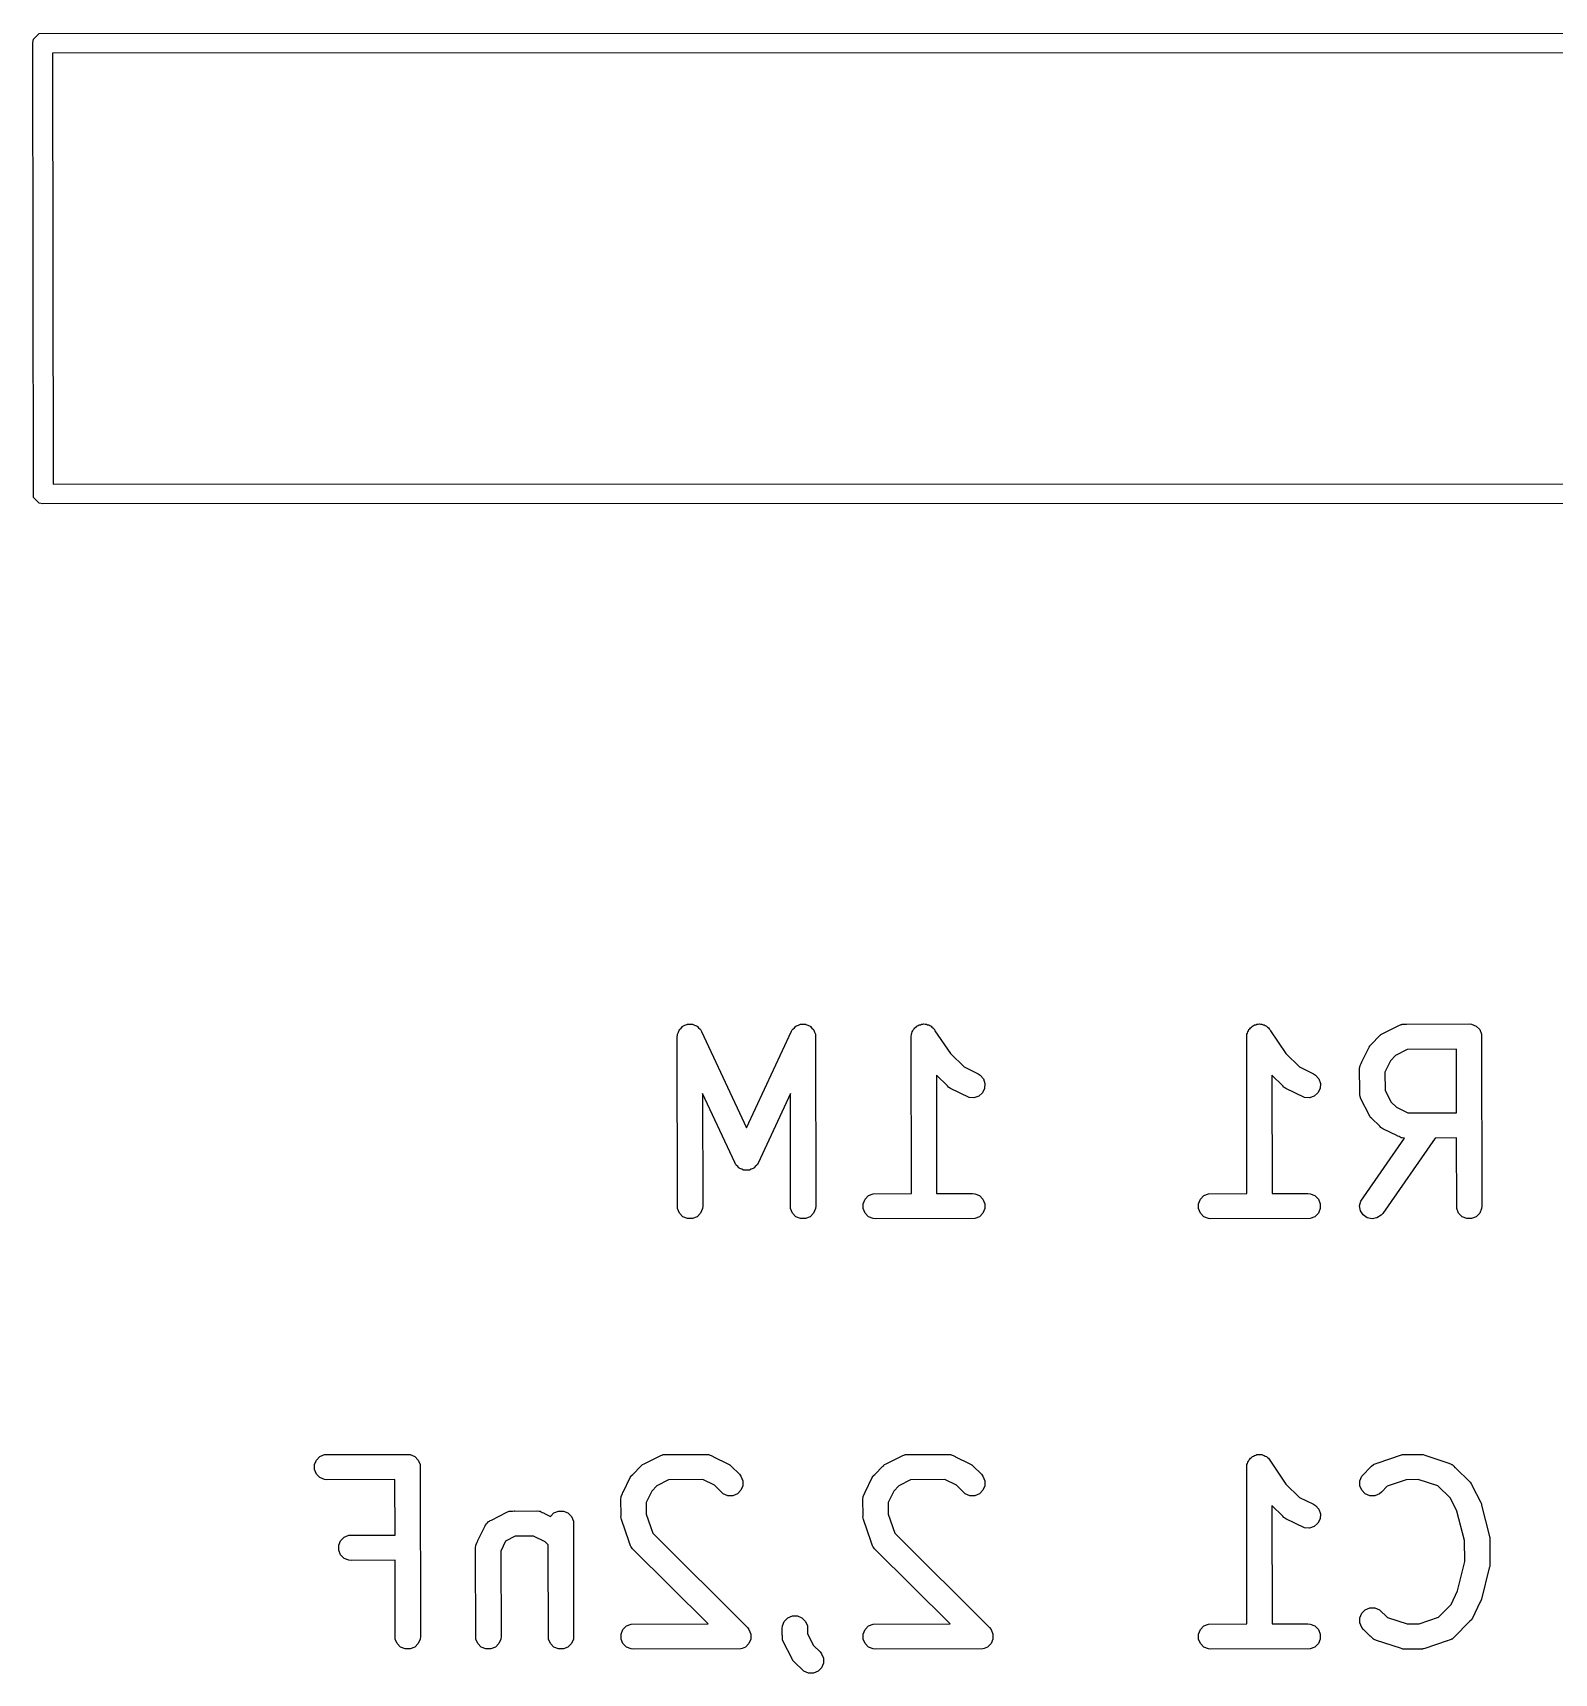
# Model space of a CAD drawing. Extents: x 147.2 to 180.4, y -94.1 to -50.4.
# Drawn here: x 147.2 to 156.18, y -62.9 to -53.22 of the extents above; entities that cross this region are included whole.
import ezdxf

# ---------------------------------------------------------------- set-up
doc = ezdxf.new("R2010")
doc.units = 0
doc.layers.add('BLACK', color=7, linetype='CONTINUOUS')

msp = doc.modelspace()

# ---------------------------------------------------------------- linework, layer by layer
at = {"layer": 'BLACK', "linetype": 'CONTINUOUS'}
for p, q in [((147.204567, -53.257039), (147.237039, -53.224567)), ((147.237039, -53.224567), (165.1, -53.22)), ((147.2, -53.28), (147.204567, -53.257039)), ((147.204567, -55.962961), (147.2, -53.28)), ((165.040094, -53.335454), (147.315574, -53.339985)), ((147.315574, -53.339985), (147.319905, -55.884545)), ((147.319905, -55.884545), (165.044425, -55.880014)), ((147.237039, -55.995433), (147.204567, -55.962961)), ((147.26, -56), (147.237039, -55.995433)), ((165.122961, -55.995433), (147.26, -56)), ((151.004173, -59.144819), (151.00512, -59.135197)), ((151.005614, -60.159451), (151.004173, -59.144819)), ((151.005043, -59.133431), (151.005387, -59.132482)), ((151.00512, -59.135197), (151.005043, -59.133431)), ((151.005387, -59.132482), (151.005614, -59.130187)), ((151.005614, -59.130187), (151.010595, -59.11816)), ((151.010595, -59.11816), (151.015043, -59.10593)), ((151.015043, -59.10593), (151.016172, -59.104696)), ((151.016172, -59.104696), (151.016813, -59.103151)), ((151.016813, -59.103151), (151.026018, -59.093945)), ((151.026018, -59.093945), (151.034807, -59.084349)), ((151.034807, -59.084349), (151.036322, -59.083641)), ((151.036322, -59.083641), (151.037505, -59.082459)), ((151.037505, -59.082459), (151.049526, -59.077479)), ((151.049526, -59.077479), (151.061325, -59.071973)), ((151.061325, -59.071973), (151.062996, -59.071899)), ((151.062996, -59.071899), (151.064541, -59.07126)), ((151.064541, -59.07126), (151.07756, -59.07126)), ((151.07756, -59.07126), (151.090561, -59.070689)), ((151.090561, -59.070689), (151.092131, -59.07126)), ((151.092131, -59.07126), (151.093805, -59.07126)), ((151.093805, -59.07126), (151.105831, -59.076241)), ((151.105831, -59.076241), (151.118062, -59.080689)), ((151.118062, -59.080689), (151.119295, -59.081818)), ((151.119295, -59.081818), (151.120841, -59.082459)), ((151.120841, -59.082459), (151.130046, -59.091664)), ((151.130046, -59.091664), (151.139643, -59.100453)), ((151.139643, -59.100453), (151.140356, -59.101974)), ((151.140356, -59.101974), (151.141533, -59.103151)), ((151.141533, -59.103151), (151.146272, -59.114592)), ((151.146272, -59.114592), (151.412971, -59.683422)), ((151.412971, -59.683422), (151.677875, -59.113102)), ((151.677875, -59.113102), (151.682802, -59.104784)), ((151.682802, -59.104784), (151.683479, -59.103151)), ((151.683479, -59.103151), (151.684193, -59.102436)), ((151.684193, -59.102436), (151.685369, -59.100452)), ((151.685369, -59.100452), (151.694972, -59.091657)), ((151.694972, -59.091657), (151.704171, -59.082459)), ((151.704171, -59.082459), (151.705716, -59.081819)), ((151.705716, -59.081819), (151.70695, -59.080689)), ((151.70695, -59.080689), (151.719188, -59.076238)), ((151.719188, -59.076238), (151.731207, -59.07126)), ((151.731207, -59.07126), (151.732878, -59.07126)), ((151.732878, -59.07126), (151.734451, -59.070688)), ((151.734451, -59.070688), (151.747465, -59.07126)), ((151.747465, -59.07126), (151.760471, -59.07126)), ((151.760471, -59.07126), (151.762014, -59.071899)), ((151.762014, -59.071899), (151.763687, -59.071973)), ((151.763687, -59.071973), (151.775494, -59.077482)), ((151.775494, -59.077482), (151.787507, -59.082459)), ((151.787507, -59.082459), (151.788688, -59.08364)), ((151.788688, -59.08364), (151.790205, -59.084348)), ((151.790205, -59.084348), (151.798999, -59.093951)), ((151.798999, -59.093951), (151.808199, -59.103151)), ((151.808199, -59.103151), (151.808839, -59.104696)), ((151.808839, -59.104696), (151.809969, -59.10593)), ((151.809969, -59.10593), (151.814416, -59.11816)), ((151.814416, -59.11816), (151.819398, -59.130187)), ((151.819398, -59.130187), (151.8194, -59.131867)), ((151.8194, -59.131867), (151.819969, -59.133431)), ((151.819969, -59.133431), (151.81942, -59.145923)), ((151.81942, -59.145923), (151.820839, -60.144819)), ((152.385125, -59.14474), (152.38514, -59.144663)), ((152.38513, -59.144766), (152.385125, -59.14474)), ((152.385125, -59.144819), (152.38513, -59.144766)), ((152.386439, -60.070702), (152.385125, -59.144819)), ((152.38514, -59.144663), (152.386566, -59.130187)), ((152.386566, -59.130187), (152.389407, -59.123326)), ((152.389407, -59.123326), (152.390864, -59.116046)), ((152.390864, -59.116046), (152.394952, -59.10994)), ((152.394952, -59.10994), (152.397765, -59.103151)), ((152.397765, -59.103151), (152.403015, -59.0979)), ((152.403015, -59.0979), (152.407147, -59.091731)), ((152.407147, -59.091731), (152.413261, -59.087654)), ((152.413261, -59.087654), (152.418457, -59.082459)), ((152.418457, -59.082459), (152.425317, -59.079617)), ((152.425317, -59.079617), (152.431496, -59.075498)), ((152.431496, -59.075498), (152.438704, -59.074072)), ((152.438704, -59.074072), (152.445493, -59.07126)), ((152.445493, -59.07126), (152.45292, -59.07126)), ((152.45292, -59.07126), (152.460204, -59.069819)), ((152.460204, -59.069819), (152.467409, -59.07126)), ((152.467409, -59.07126), (152.474757, -59.07126)), ((152.474757, -59.07126), (152.481617, -59.074101)), ((152.481617, -59.074101), (152.488898, -59.075558)), ((152.488898, -59.075558), (152.495003, -59.079646)), ((152.495003, -59.079646), (152.501793, -59.082459)), ((152.501793, -59.082459), (152.507043, -59.087709)), ((152.507043, -59.087709), (152.513213, -59.091841)), ((152.513213, -59.091841), (152.517502, -59.098168)), ((152.517502, -59.098168), (152.522485, -59.103151)), ((152.522485, -59.103151), (152.525006, -59.109238)), ((152.525006, -59.109238), (152.61692, -59.244825)), ((154.364999, -59.14474), (154.365014, -59.144663)), ((154.365004, -59.144766), (154.364999, -59.14474)), ((154.364999, -59.144819), (154.365004, -59.144766)), ((154.366313, -60.070702), (154.364999, -59.144819)), ((154.365014, -59.144663), (154.36644, -59.130187)), ((154.36644, -59.130187), (154.369281, -59.123326)), ((154.369281, -59.123326), (154.370738, -59.116046)), ((154.370738, -59.116046), (154.374826, -59.10994)), ((154.374826, -59.10994), (154.377639, -59.103151)), ((154.377639, -59.103151), (154.382889, -59.0979)), ((154.382889, -59.0979), (154.387021, -59.091731)), ((154.387021, -59.091731), (154.393135, -59.087654)), ((154.393135, -59.087654), (154.398331, -59.082459)), ((154.398331, -59.082459), (154.405191, -59.079617)), ((154.405191, -59.079617), (154.41137, -59.075498)), ((154.41137, -59.075498), (154.418578, -59.074072)), ((154.418578, -59.074072), (154.425367, -59.07126)), ((154.425367, -59.07126), (154.432794, -59.07126)), ((154.432794, -59.07126), (154.440078, -59.069819)), ((154.440078, -59.069819), (154.447283, -59.07126)), ((154.447283, -59.07126), (154.454631, -59.07126)), ((154.454631, -59.07126), (154.461491, -59.074101)), ((154.461491, -59.074101), (154.468772, -59.075558)), ((154.468772, -59.075558), (154.474877, -59.079646)), ((154.474877, -59.079646), (154.481667, -59.082459)), ((154.481667, -59.082459), (154.486917, -59.087709)), ((154.486917, -59.087709), (154.493087, -59.091841)), ((154.493087, -59.091841), (154.497376, -59.098168)), ((154.497376, -59.098168), (154.502359, -59.103151)), ((154.502359, -59.103151), (154.50488, -59.109238)), ((154.50488, -59.109238), (154.596794, -59.244825)), ((155.101529, -59.18844), (155.148871, -59.139405)), ((155.148871, -59.139405), (155.15462, -59.134686)), ((155.15462, -59.134686), (155.15592, -59.133188)), ((155.15592, -59.133188), (155.157333, -59.13246)), ((155.157333, -59.13246), (155.160236, -59.130078)), ((155.160236, -59.130078), (155.169046, -59.126428)), ((155.169046, -59.126428), (155.263601, -59.077737)), ((155.263601, -59.077737), (155.277332, -59.072482)), ((155.277332, -59.072482), (155.280021, -59.07229)), ((155.280021, -59.07229), (155.28251, -59.07126)), ((155.28251, -59.07126), (155.29518, -59.071213)), ((155.29518, -59.071213), (155.306522, -59.070408)), ((155.306522, -59.070408), (155.30879, -59.071164)), ((155.30879, -59.071164), (155.678094, -59.069819)), ((155.678094, -59.069819), (155.692726, -59.07126)), ((155.692726, -59.07126), (155.719762, -59.082459)), ((155.719762, -59.082459), (155.740454, -59.103151)), ((155.740454, -59.103151), (155.751653, -59.130187)), ((155.751653, -59.130187), (155.753094, -60.144819)), ((152.61692, -59.244825), (152.697211, -59.323581)), ((154.596794, -59.244825), (154.677085, -59.323581)), ((155.045528, -59.292404), (155.087203, -59.206516)), ((155.087203, -59.206516), (155.091167, -59.200216)), ((155.091167, -59.200216), (155.091925, -59.198389)), ((155.091925, -59.198389), (155.093055, -59.197218)), ((155.093055, -59.197218), (155.095035, -59.194073)), ((155.095035, -59.194073), (155.101529, -59.18844)), ((155.31265, -59.219762), (155.243962, -59.255133)), ((155.603198, -59.218704), (155.31265, -59.219762)), ((155.603731, -59.593898), (155.603198, -59.218704)), ((152.697211, -59.323581), (152.77938, -59.363451)), ((154.677085, -59.323581), (154.759254, -59.363451)), ((155.031666, -59.335295), (155.033107, -59.320663)), ((155.03287, -59.466924), (155.031666, -59.335295)), ((155.033107, -59.320663), (155.034138, -59.318173)), ((155.034138, -59.318173), (155.034329, -59.315486)), ((155.034329, -59.315486), (155.040633, -59.302492)), ((155.040633, -59.302492), (155.044306, -59.293627)), ((155.044306, -59.293627), (155.045528, -59.292404)), ((155.213718, -59.28646), (155.180537, -59.354842)), ((155.243962, -59.255133), (155.213718, -59.28646)), ((152.598097, -59.434646), (152.534027, -59.3718)), ((152.534027, -59.3718), (152.535019, -60.070337)), ((152.604617, -59.442164), (152.598097, -59.434646)), ((152.60781, -59.444174), (152.604617, -59.442164)), ((152.77938, -59.363451), (152.791823, -59.371283)), ((152.791823, -59.371283), (152.810996, -59.393391)), ((152.810996, -59.393391), (152.82025, -59.421152)), ((152.82025, -59.421152), (152.818176, -59.450342)), ((154.577971, -59.434646), (154.513901, -59.3718)), ((154.513901, -59.3718), (154.514893, -60.070337)), ((154.584491, -59.442164), (154.577971, -59.434646)), ((154.587684, -59.444174), (154.584491, -59.442164)), ((154.759254, -59.363451), (154.771697, -59.371283)), ((154.771697, -59.371283), (154.79087, -59.393391)), ((154.79087, -59.393391), (154.800124, -59.421152)), ((154.800124, -59.421152), (154.79805, -59.450342)), ((155.180537, -59.354842), (155.181522, -59.462474)), ((151.344603, -59.887619), (151.153228, -59.479441)), ((151.153228, -59.479441), (151.154173, -60.144819)), ((151.671314, -59.479943), (151.48047, -59.89082)), ((151.67228, -60.159451), (151.671314, -59.479943)), ((152.608933, -59.445275), (152.60781, -59.444174)), ((152.610765, -59.446033), (152.608933, -59.445275)), ((152.61706, -59.449996), (152.610765, -59.446033)), ((152.726029, -59.50287), (152.61706, -59.449996)), ((152.755219, -59.504944), (152.726029, -59.50287)), ((152.782981, -59.49569), (152.755219, -59.504944)), ((152.805088, -59.476517), (152.782981, -59.49569)), ((152.818176, -59.450342), (152.805088, -59.476517)), ((154.588807, -59.445275), (154.587684, -59.444174)), ((154.590639, -59.446033), (154.588807, -59.445275)), ((154.596934, -59.449996), (154.590639, -59.446033)), ((154.705903, -59.50287), (154.596934, -59.449996)), ((154.735093, -59.504944), (154.705903, -59.50287)), ((154.762855, -59.49569), (154.735093, -59.504944)), ((154.784962, -59.476517), (154.762855, -59.49569)), ((154.79805, -59.450342), (154.784962, -59.476517)), ((155.032255, -59.468771), (155.03287, -59.466924)), ((155.03298, -59.478985), (155.032255, -59.468771)), ((155.033107, -59.492784), (155.03298, -59.478985)), ((155.034138, -59.495273), (155.033107, -59.492784)), ((155.034329, -59.497961), (155.034138, -59.495273)), ((155.039584, -59.511693), (155.034329, -59.497961)), ((155.088276, -59.606249), (155.039584, -59.511693)), ((155.181522, -59.462474), (155.21698, -59.531331)), ((155.21698, -59.531331), (155.248308, -59.561576)), ((155.091925, -59.615058), (155.088276, -59.606249)), ((155.094307, -59.61796), (155.091925, -59.615058)), ((155.095035, -59.619374), (155.094307, -59.61796)), ((155.096533, -59.620673), (155.095035, -59.619374)), ((155.101252, -59.626423), (155.096533, -59.620673)), ((155.150287, -59.673764), (155.101252, -59.626423)), ((155.248308, -59.561576), (155.317074, -59.594943)), ((155.317074, -59.594943), (155.436738, -59.594507)), ((155.436738, -59.594507), (155.441624, -59.593645)), ((155.441624, -59.593645), (155.445373, -59.594475)), ((155.445373, -59.594475), (155.603731, -59.593898)), ((155.15592, -59.680259), (155.150287, -59.673764)), ((155.159065, -59.682238), (155.15592, -59.680259)), ((155.160236, -59.683369), (155.159065, -59.682238)), ((155.162063, -59.684126), (155.160236, -59.683369)), ((155.168363, -59.688091), (155.162063, -59.684126)), ((155.254252, -59.729766), (155.168363, -59.688091)), ((155.255474, -59.730988), (155.254252, -59.729766)), ((155.264333, -59.734657), (155.255474, -59.730988)), ((155.038013, -60.114623), (155.296423, -59.743557)), ((155.477908, -59.742969), (155.168108, -60.187829)), ((155.277332, -59.740965), (155.264333, -59.734657)), ((155.280021, -59.741156), (155.277332, -59.740965)), ((155.28251, -59.742187), (155.280021, -59.741156)), ((155.296423, -59.743557), (155.28251, -59.742187)), ((155.603942, -59.74251), (155.477908, -59.742969)), ((155.604535, -60.159451), (155.603942, -59.74251)), ((151.348376, -59.897993), (151.344603, -59.887619)), ((151.350612, -59.900435), (151.348376, -59.897993)), ((151.352036, -59.903471), (151.350612, -59.900435)), ((151.360445, -59.911171), (151.352036, -59.903471)), ((151.36814, -59.919574), (151.360445, -59.911171)), ((151.371158, -59.920982), (151.36814, -59.919574)), ((151.373617, -59.923234), (151.371158, -59.920982)), ((151.384329, -59.927129), (151.373617, -59.923234)), ((151.451395, -59.923234), (151.440689, -59.927126)), ((151.45385, -59.920984), (151.451395, -59.923234)), ((151.456872, -59.919575), (151.45385, -59.920984)), ((151.464573, -59.911164), (151.456872, -59.919575)), ((151.472976, -59.90347), (151.464573, -59.911164)), ((151.475459, -59.899277), (151.472976, -59.90347)), ((151.476636, -59.897993), (151.475459, -59.899277)), ((151.477296, -59.896177), (151.476636, -59.897993)), ((151.48047, -59.89082), (151.477296, -59.896177)), ((151.394658, -59.93195), (151.384329, -59.927129)), ((151.397986, -59.932096), (151.394658, -59.93195)), ((151.401118, -59.933235), (151.397986, -59.932096)), ((151.412512, -59.932734), (151.401118, -59.933235)), ((151.423894, -59.933234), (151.412512, -59.932734)), ((151.427022, -59.932096), (151.423894, -59.933234)), ((151.430354, -59.93195), (151.427022, -59.932096)), ((151.440689, -59.927126), (151.430354, -59.93195)), ((152.100852, -60.130187), (152.112051, -60.103151)), ((152.112051, -60.103151), (152.132743, -60.082459)), ((152.132743, -60.082459), (152.159779, -60.07126)), ((152.159779, -60.07126), (152.386439, -60.070702)), ((152.535019, -60.070337), (152.745839, -60.069819)), ((152.745839, -60.069819), (152.760471, -60.07126)), ((152.760471, -60.07126), (152.787507, -60.082459)), ((152.787507, -60.082459), (152.808199, -60.103151)), ((152.808199, -60.103151), (152.819398, -60.130187)), ((154.080726, -60.130187), (154.091925, -60.103151)), ((154.091925, -60.103151), (154.112617, -60.082459)), ((154.112617, -60.082459), (154.139653, -60.07126)), ((154.139653, -60.07126), (154.366313, -60.070702)), ((154.514893, -60.070337), (154.725713, -60.069819)), ((154.725713, -60.069819), (154.740345, -60.07126)), ((154.740345, -60.07126), (154.767381, -60.082459)), ((154.767381, -60.082459), (154.788073, -60.103151)), ((154.788073, -60.103151), (154.799272, -60.130187)), ((155.031684, -60.143194), (155.038013, -60.114623)), ((151.016813, -60.186487), (151.005614, -60.159451)), ((151.037505, -60.207179), (151.016813, -60.186487)), ((151.064541, -60.218378), (151.037505, -60.207179)), ((151.120841, -60.207179), (151.093805, -60.218378)), ((151.141533, -60.186487), (151.120841, -60.207179)), ((151.152732, -60.159451), (151.141533, -60.186487)), ((151.154173, -60.144819), (151.152732, -60.159451)), ((151.683479, -60.186487), (151.67228, -60.159451)), ((151.704171, -60.207179), (151.683479, -60.186487)), ((151.731207, -60.218378), (151.704171, -60.207179)), ((151.787507, -60.207179), (151.760471, -60.218378)), ((151.808199, -60.186487), (151.787507, -60.207179)), ((151.819398, -60.159451), (151.808199, -60.186487)), ((151.820839, -60.144819), (151.819398, -60.159451)), ((152.100852, -60.159451), (152.100852, -60.130187)), ((152.112051, -60.186487), (152.100852, -60.159451)), ((152.132743, -60.207179), (152.112051, -60.186487)), ((152.159779, -60.218378), (152.132743, -60.207179)), ((152.787507, -60.207179), (152.760471, -60.218378)), ((152.808199, -60.186487), (152.787507, -60.207179)), ((152.819398, -60.159451), (152.808199, -60.186487)), ((152.819398, -60.130187), (152.819398, -60.159451)), ((154.080726, -60.159451), (154.080726, -60.130187)), ((154.091925, -60.186487), (154.080726, -60.159451)), ((154.112617, -60.207179), (154.091925, -60.186487)), ((154.139653, -60.218378), (154.112617, -60.207179)), ((154.767381, -60.207179), (154.740345, -60.218378)), ((154.788073, -60.186487), (154.767381, -60.207179)), ((154.799272, -60.159451), (154.788073, -60.186487)), ((154.799272, -60.130187), (154.799272, -60.159451)), ((155.036769, -60.172011), (155.031684, -60.143194)), ((155.052496, -60.19669), (155.036769, -60.172011)), ((155.07647, -60.213472), (155.052496, -60.19669)), ((155.105041, -60.219801), (155.07647, -60.213472)), ((155.133858, -60.214716), (155.105041, -60.219801)), ((155.158537, -60.198989), (155.133858, -60.214716)), ((155.168108, -60.187829), (155.158537, -60.198989)), ((155.615734, -60.186487), (155.604535, -60.159451)), ((155.636426, -60.207179), (155.615734, -60.186487)), ((155.663462, -60.218378), (155.636426, -60.207179)), ((155.719762, -60.207179), (155.692726, -60.218378)), ((155.740454, -60.186487), (155.719762, -60.207179)), ((155.751653, -60.159451), (155.740454, -60.186487)), ((155.753094, -60.144819), (155.751653, -60.159451)), ((151.093805, -60.218378), (151.064541, -60.218378)), ((151.760471, -60.218378), (151.731207, -60.218378)), ((152.174411, -60.219819), (152.159779, -60.218378)), ((152.760471, -60.218378), (152.174411, -60.219819)), ((154.154285, -60.219819), (154.139653, -60.218378)), ((154.740345, -60.218378), (154.154285, -60.219819)), ((155.692726, -60.218378), (155.663462, -60.218378)), ((148.862757, -61.670187), (148.873956, -61.643151)), ((148.873956, -61.643151), (148.894648, -61.622459)), ((148.894648, -61.622459), (148.921684, -61.61126)), ((148.921684, -61.61126), (149.412506, -61.609819)), ((149.412506, -61.609819), (149.427138, -61.61126)), ((149.427138, -61.61126), (149.454174, -61.622459)), ((149.454174, -61.622459), (149.474866, -61.643151)), ((149.474866, -61.643151), (149.486065, -61.670187)), ((150.79941, -61.670078), (150.80822, -61.666428)), ((150.80822, -61.666428), (150.902775, -61.617737)), ((150.902775, -61.617737), (150.916506, -61.612482)), ((150.916506, -61.612482), (150.919195, -61.61229)), ((150.919195, -61.61229), (150.921684, -61.61126)), ((150.921684, -61.61126), (150.934753, -61.611185)), ((150.934753, -61.611185), (150.945696, -61.610408)), ((150.945696, -61.610408), (150.947805, -61.611111)), ((150.947805, -61.611111), (151.174411, -61.609819)), ((151.174411, -61.609819), (151.189043, -61.61126)), ((151.189043, -61.61126), (151.191532, -61.612291)), ((151.191532, -61.612291), (151.19422, -61.612482)), ((151.19422, -61.612482), (151.207213, -61.618786)), ((151.207213, -61.618786), (151.216079, -61.622459)), ((151.216079, -61.622459), (151.217301, -61.623681)), ((151.217301, -61.623681), (151.30319, -61.665356)), ((151.30319, -61.665356), (151.309489, -61.66932)), ((151.309489, -61.66932), (151.311317, -61.670078)), ((152.227981, -61.670078), (152.236791, -61.666428)), ((152.236791, -61.666428), (152.331346, -61.617737)), ((152.331346, -61.617737), (152.345077, -61.612482)), ((152.345077, -61.612482), (152.347766, -61.61229)), ((152.347766, -61.61229), (152.350255, -61.61126)), ((152.350255, -61.61126), (152.363324, -61.611185)), ((152.363324, -61.611185), (152.374267, -61.610408)), ((152.374267, -61.610408), (152.376376, -61.611111)), ((152.376376, -61.611111), (152.602982, -61.609819)), ((152.602982, -61.609819), (152.617614, -61.61126)), ((152.617614, -61.61126), (152.620103, -61.612291)), ((152.620103, -61.612291), (152.622791, -61.612482)), ((152.622791, -61.612482), (152.635784, -61.618786)), ((152.635784, -61.618786), (152.64465, -61.622459)), ((152.64465, -61.622459), (152.645872, -61.623681)), ((152.645872, -61.623681), (152.731761, -61.665356)), ((152.731761, -61.665356), (152.73806, -61.66932)), ((152.73806, -61.66932), (152.739888, -61.670078)), ((154.36644, -61.670187), (154.369281, -61.663326)), ((154.369281, -61.663326), (154.370738, -61.656046)), ((154.370738, -61.656046), (154.374826, -61.64994)), ((154.374826, -61.64994), (154.377639, -61.643151)), ((154.377639, -61.643151), (154.382889, -61.6379)), ((154.382889, -61.6379), (154.387021, -61.631731)), ((154.387021, -61.631731), (154.393135, -61.627654)), ((154.393135, -61.627654), (154.398331, -61.622459)), ((154.398331, -61.622459), (154.405191, -61.619617)), ((154.405191, -61.619617), (154.41137, -61.615498)), ((154.41137, -61.615498), (154.418578, -61.614072)), ((154.418578, -61.614072), (154.425367, -61.61126)), ((154.425367, -61.61126), (154.432794, -61.61126)), ((154.432794, -61.61126), (154.440078, -61.609819)), ((154.440078, -61.609819), (154.447283, -61.61126)), ((154.447283, -61.61126), (154.454631, -61.61126)), ((154.454631, -61.61126), (154.461491, -61.614101)), ((154.461491, -61.614101), (154.468772, -61.615558)), ((154.468772, -61.615558), (154.474877, -61.619646)), ((154.474877, -61.619646), (154.481667, -61.622459)), ((154.481667, -61.622459), (154.486917, -61.627709)), ((154.486917, -61.627709), (154.493087, -61.631841)), ((154.493087, -61.631841), (154.497376, -61.638168)), ((154.497376, -61.638168), (154.502359, -61.643151)), ((154.502359, -61.643151), (154.50488, -61.649238)), ((154.50488, -61.649238), (154.596794, -61.784825)), ((155.112617, -61.670078), (155.115105, -61.669047)), ((155.115105, -61.669047), (155.117142, -61.667281)), ((155.117142, -61.667281), (155.130105, -61.662833)), ((155.130105, -61.662833), (155.139653, -61.658879)), ((155.139653, -61.658879), (155.141634, -61.658879)), ((155.141634, -61.658879), (155.273424, -61.613668)), ((155.273424, -61.613668), (155.280679, -61.612018)), ((155.280679, -61.612018), (155.28251, -61.61126)), ((155.28251, -61.61126), (155.284106, -61.611239)), ((155.284106, -61.611239), (155.287761, -61.610408)), ((155.287761, -61.610408), (155.297061, -61.611069)), ((155.297061, -61.611069), (155.39238, -61.609819)), ((155.39238, -61.609819), (155.399785, -61.610548)), ((155.399785, -61.610548), (155.40176, -61.610408)), ((155.40176, -61.610408), (155.403246, -61.610889)), ((155.403246, -61.610889), (155.407012, -61.61126)), ((155.407012, -61.61126), (155.416375, -61.615138)), ((155.416375, -61.615138), (155.558954, -61.661287)), ((155.558954, -61.661287), (155.572379, -61.667281)), ((155.572379, -61.667281), (155.574414, -61.669046)), ((155.574414, -61.669046), (155.576905, -61.670078)), ((148.862757, -61.699451), (148.862757, -61.670187)), ((148.873956, -61.726487), (148.862757, -61.699451)), ((148.894648, -61.747179), (148.873956, -61.726487)), ((148.921684, -61.758378), (148.894648, -61.747179)), ((148.936316, -61.759819), (148.921684, -61.758378)), ((149.33761, -61.75864), (148.936316, -61.759819)), ((149.338076, -62.086317), (149.33761, -61.75864)), ((149.486065, -61.670187), (149.487506, -62.684819)), ((150.684702, -61.832404), (150.726377, -61.746516)), ((150.726377, -61.746516), (150.730341, -61.740216)), ((150.730341, -61.740216), (150.731099, -61.738389)), ((150.731099, -61.738389), (150.732229, -61.737218)), ((150.732229, -61.737218), (150.734209, -61.734073)), ((150.734209, -61.734073), (150.740703, -61.72844)), ((150.740703, -61.72844), (150.788045, -61.679405)), ((150.788045, -61.679405), (150.793794, -61.674686)), ((150.793794, -61.674686), (150.795094, -61.673188)), ((150.795094, -61.673188), (150.796507, -61.67246)), ((150.796507, -61.67246), (150.79941, -61.670078)), ((150.951887, -61.75973), (150.883136, -61.795133)), ((151.154623, -61.758574), (150.951887, -61.75973)), ((151.223245, -61.791871), (151.154623, -61.758574)), ((151.311317, -61.670078), (151.312487, -61.671208)), ((151.312487, -61.671208), (151.315633, -61.673188)), ((151.315633, -61.673188), (151.321265, -61.679682)), ((151.321265, -61.679682), (151.370301, -61.727024)), ((151.370301, -61.727024), (151.379628, -61.738389)), ((151.379628, -61.738389), (151.390827, -61.765425)), ((151.390827, -61.765425), (151.390827, -61.794688)), ((152.113273, -61.832404), (152.154948, -61.746516)), ((152.154948, -61.746516), (152.158912, -61.740216)), ((152.158912, -61.740216), (152.15967, -61.738389)), ((152.15967, -61.738389), (152.1608, -61.737218)), ((152.1608, -61.737218), (152.16278, -61.734073)), ((152.16278, -61.734073), (152.169274, -61.72844)), ((152.169274, -61.72844), (152.216616, -61.679405)), ((152.216616, -61.679405), (152.222365, -61.674686)), ((152.222365, -61.674686), (152.223665, -61.673188)), ((152.223665, -61.673188), (152.225078, -61.67246)), ((152.225078, -61.67246), (152.227981, -61.670078)), ((152.380458, -61.75973), (152.311707, -61.795133)), ((152.583194, -61.758574), (152.380458, -61.75973)), ((152.651816, -61.791871), (152.583194, -61.758574)), ((152.739888, -61.670078), (152.741058, -61.671208)), ((152.741058, -61.671208), (152.744204, -61.673188)), ((152.744204, -61.673188), (152.749836, -61.679682)), ((152.749836, -61.679682), (152.798872, -61.727024)), ((152.798872, -61.727024), (152.808199, -61.738389)), ((152.808199, -61.738389), (152.819398, -61.765425)), ((152.819398, -61.765425), (152.819398, -61.794688)), ((154.364999, -61.68474), (154.365014, -61.684663)), ((154.365004, -61.684766), (154.364999, -61.68474)), ((154.364999, -61.684819), (154.365004, -61.684766)), ((154.366313, -62.610702), (154.364999, -61.684819)), ((154.365014, -61.684663), (154.36644, -61.670187)), ((155.033107, -61.765426), (155.044306, -61.738389)), ((155.033107, -61.794688), (155.033107, -61.765426)), ((155.044306, -61.738389), (155.101252, -61.679405)), ((155.101252, -61.679405), (155.112617, -61.670078)), ((155.305927, -61.759703), (155.193221, -61.798367)), ((155.377306, -61.758767), (155.305927, -61.759703)), ((155.493233, -61.79629), (155.377306, -61.758767)), ((155.576905, -61.670078), (155.586843, -61.679826)), ((155.586843, -61.679826), (155.594486, -61.686455)), ((155.594486, -61.686455), (155.595337, -61.688158)), ((155.595337, -61.688158), (155.683508, -61.774643)), ((150.67084, -61.875295), (150.672281, -61.860663)), ((150.672281, -61.860663), (150.673312, -61.858173)), ((150.673312, -61.858173), (150.673503, -61.855486)), ((150.673503, -61.855486), (150.679807, -61.842492)), ((150.679807, -61.842492), (150.68348, -61.833627)), ((150.68348, -61.833627), (150.684702, -61.832404)), ((150.852892, -61.82646), (150.819843, -61.89457)), ((150.883136, -61.795133), (150.852892, -61.82646)), ((151.2756, -61.842417), (151.223245, -61.791871)), ((151.302636, -61.853616), (151.2756, -61.842417)), ((151.331899, -61.853616), (151.302636, -61.853616)), ((151.358935, -61.842417), (151.331899, -61.853616)), ((151.379628, -61.821724), (151.358935, -61.842417)), ((151.390827, -61.794688), (151.379628, -61.821724)), ((152.099411, -61.875295), (152.100852, -61.860663)), ((152.100852, -61.860663), (152.101883, -61.858173)), ((152.101883, -61.858173), (152.102074, -61.855486)), ((152.102074, -61.855486), (152.108378, -61.842492)), ((152.108378, -61.842492), (152.112051, -61.833627)), ((152.112051, -61.833627), (152.113273, -61.832404)), ((152.281463, -61.82646), (152.248414, -61.89457)), ((152.311707, -61.795133), (152.281463, -61.82646)), ((152.704171, -61.842417), (152.651816, -61.791871)), ((152.731207, -61.853616), (152.704171, -61.842417)), ((152.76047, -61.853616), (152.731207, -61.853616)), ((152.787506, -61.842417), (152.76047, -61.853616)), ((152.808199, -61.821724), (152.787506, -61.842417)), ((152.819398, -61.794688), (152.808199, -61.821724)), ((154.596794, -61.784825), (154.677085, -61.863581)), ((155.044306, -61.821725), (155.033107, -61.794688)), ((155.064998, -61.842417), (155.044306, -61.821725)), ((155.092035, -61.853616), (155.064998, -61.842417)), ((155.121297, -61.853616), (155.092035, -61.853616)), ((155.148334, -61.842417), (155.121297, -61.853616)), ((155.159699, -61.83309), (155.148334, -61.842417)), ((155.193221, -61.798367), (155.159699, -61.83309)), ((155.567442, -61.86908), (155.493233, -61.79629)), ((155.683508, -61.774643), (155.688228, -61.780393)), ((155.688228, -61.780393), (155.689725, -61.781692)), ((155.689725, -61.781692), (155.690451, -61.783102)), ((155.690451, -61.783102), (155.692836, -61.786008)), ((155.692836, -61.786008), (155.696487, -61.794823)), ((155.696487, -61.794823), (155.745176, -61.889373)), ((149.906628, -61.998129), (149.998013, -61.95107)), ((149.998013, -61.95107), (150.011744, -61.945815)), ((150.011744, -61.945815), (150.014433, -61.945623)), ((150.014433, -61.945623), (150.016922, -61.944593)), ((150.016922, -61.944593), (150.030719, -61.944466)), ((150.030719, -61.944466), (150.040934, -61.943741)), ((150.040934, -61.943741), (150.04278, -61.944356)), ((150.04278, -61.944356), (150.174411, -61.943152)), ((150.174411, -61.943152), (150.189043, -61.944593)), ((150.189043, -61.944593), (150.191532, -61.945624)), ((150.191532, -61.945624), (150.19422, -61.945815)), ((150.19422, -61.945815), (150.207213, -61.952119)), ((150.207213, -61.952119), (150.216079, -61.955792)), ((150.216079, -61.955792), (150.217301, -61.957014)), ((150.217301, -61.957014), (150.25573, -61.975661)), ((150.25573, -61.975661), (150.2756, -61.955792)), ((150.2756, -61.955792), (150.302636, -61.944593)), ((150.302636, -61.944593), (150.3319, -61.944593)), ((150.3319, -61.944593), (150.358936, -61.955792)), ((150.358936, -61.955792), (150.379628, -61.976484)), ((150.67209, -61.970612), (150.67084, -61.875295)), ((150.819843, -61.89457), (150.820724, -61.961746)), ((152.100661, -61.970612), (152.099411, -61.875295)), ((152.248414, -61.89457), (152.249295, -61.961746)), ((154.577971, -61.974646), (154.513901, -61.9118)), ((154.513901, -61.9118), (154.514893, -62.610337)), ((154.677085, -61.863581), (154.759254, -61.903451)), ((154.759254, -61.903451), (154.771697, -61.911283)), ((154.771697, -61.911283), (154.79087, -61.933391)), ((154.79087, -61.933391), (154.800124, -61.961152)), ((155.606133, -61.944215), (155.567442, -61.86908)), ((155.650751, -62.117645), (155.606133, -61.944215)), ((155.745176, -61.889373), (155.745585, -61.890442)), ((155.745585, -61.890442), (155.745908, -61.890878)), ((155.745908, -61.890878), (155.746227, -61.892121)), ((155.746227, -61.892121), (155.750431, -61.903104)), ((155.750431, -61.903104), (155.750956, -61.910501)), ((155.750956, -61.910501), (155.798474, -62.0952)), ((149.827559, -62.118118), (149.869234, -62.03223)), ((149.869234, -62.03223), (149.870774, -62.029782)), ((149.870774, -62.029782), (149.871159, -62.028629)), ((149.871159, -62.028629), (149.872404, -62.027192)), ((149.872404, -62.027192), (149.877066, -62.019787)), ((149.877066, -62.019787), (149.88417, -62.013625)), ((149.88417, -62.013625), (149.890332, -62.006521)), ((149.890332, -62.006521), (149.895331, -62.003946)), ((149.895331, -62.003946), (149.899174, -62.000614)), ((149.899174, -62.000614), (149.906628, -61.998129)), ((150.379628, -61.976484), (150.390827, -62.00352)), ((150.390827, -62.00352), (150.392268, -62.684819)), ((150.671429, -61.979913), (150.67209, -61.970612)), ((150.67226, -61.983567), (150.671429, -61.979913)), ((150.672281, -61.985165), (150.67226, -61.983567)), ((150.673039, -61.986996), (150.672281, -61.985165)), ((150.674689, -61.99425), (150.673039, -61.986996)), ((150.7199, -62.12604), (150.674689, -61.99425)), ((150.820724, -61.961746), (150.859782, -62.075599)), ((152.1, -61.979913), (152.100661, -61.970612)), ((152.100831, -61.983567), (152.1, -61.979913)), ((152.100852, -61.985165), (152.100831, -61.983567)), ((152.10161, -61.986996), (152.100852, -61.985165)), ((152.10326, -61.99425), (152.10161, -61.986996)), ((152.148471, -62.12604), (152.10326, -61.99425)), ((152.249295, -61.961746), (152.288353, -62.075599)), ((154.584491, -61.982164), (154.577971, -61.974646)), ((154.587684, -61.984174), (154.584491, -61.982164)), ((154.588807, -61.985275), (154.587684, -61.984174)), ((154.590639, -61.986033), (154.588807, -61.985275)), ((154.596934, -61.989996), (154.590639, -61.986033)), ((154.705903, -62.04287), (154.596934, -61.989996)), ((154.735093, -62.044944), (154.705903, -62.04287)), ((154.762855, -62.03569), (154.735093, -62.044944)), ((154.784962, -62.016517), (154.762855, -62.03569)), ((154.79805, -61.990342), (154.784962, -62.016517)), ((154.800124, -61.961152), (154.79805, -61.990342)), ((149.005614, -62.146377), (149.016813, -62.119341)), ((149.005614, -62.175641), (149.005614, -62.146377)), ((149.016813, -62.119341), (149.037505, -62.098649)), ((149.037505, -62.098649), (149.064541, -62.08745)), ((149.064541, -62.08745), (149.338076, -62.086317)), ((149.813697, -62.161009), (149.815138, -62.146377)), ((149.815138, -62.146377), (149.816169, -62.143887)), ((149.816169, -62.143887), (149.81636, -62.1412)), ((149.81636, -62.1412), (149.822664, -62.128206)), ((149.822664, -62.128206), (149.826337, -62.119341)), ((149.826337, -62.119341), (149.827559, -62.118118)), ((149.990998, -62.121966), (149.962348, -62.18101)), ((150.047231, -62.093008), (149.990998, -62.121966)), ((150.154863, -62.092023), (150.047231, -62.093008)), ((150.223245, -62.125204), (150.154863, -62.092023)), ((150.242533, -62.143826), (150.223245, -62.125204)), ((150.243709, -62.699451), (150.242533, -62.143826)), ((150.7199, -62.128021), (150.7199, -62.12604)), ((150.723855, -62.13757), (150.7199, -62.128021)), ((150.728302, -62.150532), (150.723855, -62.13757)), ((150.730067, -62.152567), (150.728302, -62.150532)), ((150.731099, -62.155058), (150.730067, -62.152567)), ((150.859782, -62.075599), (151.41792, -62.631786)), ((152.148471, -62.128021), (152.148471, -62.12604)), ((152.152426, -62.13757), (152.148471, -62.128021)), ((152.156873, -62.150532), (152.152426, -62.13757)), ((152.158638, -62.152567), (152.156873, -62.150532)), ((152.15967, -62.155058), (152.158638, -62.152567)), ((152.288353, -62.075599), (152.846491, -62.631786)), ((155.651893, -62.242417), (155.650751, -62.117645)), ((155.798474, -62.0952), (155.798849, -62.097736)), ((155.798849, -62.097736), (155.799272, -62.098758)), ((155.799272, -62.098758), (155.799289, -62.100719)), ((155.799289, -62.100719), (155.800624, -62.109744)), ((155.800624, -62.109744), (155.799445, -62.117667)), ((155.799445, -62.117667), (155.800713, -62.256247)), ((149.016813, -62.202677), (149.005614, -62.175641)), ((149.037505, -62.223369), (149.016813, -62.202677)), ((149.064541, -62.234568), (149.037505, -62.223369)), ((149.079173, -62.236009), (149.064541, -62.234568)), ((149.338287, -62.234935), (149.079173, -62.236009)), ((149.338947, -62.699451), (149.338287, -62.234935)), ((149.815138, -62.699451), (149.813697, -62.161009)), ((149.962348, -62.18101), (149.963697, -62.684819)), ((150.740426, -62.166423), (150.731099, -62.155058)), ((151.185785, -62.610226), (150.740426, -62.166423)), ((152.168997, -62.166423), (152.15967, -62.155058)), ((152.614356, -62.610226), (152.168997, -62.166423)), ((155.609867, -62.41554), (155.651893, -62.242417)), ((155.796095, -62.278547), (155.750855, -62.464913)), ((155.799272, -62.270879), (155.796095, -62.278547)), ((155.800169, -62.261764), (155.799272, -62.270879)), ((155.800624, -62.259893), (155.800169, -62.261764)), ((155.800713, -62.256247), (155.800461, -62.2588)), ((155.800461, -62.2588), (155.800624, -62.259893)), ((155.571142, -62.49535), (155.609867, -62.41554)), ((155.044306, -62.547912), (155.064999, -62.527219)), ((155.064999, -62.527219), (155.092035, -62.516021)), ((155.092035, -62.516021), (155.121298, -62.516021)), ((155.121298, -62.516021), (155.148334, -62.52722)), ((155.148334, -62.52722), (155.196023, -62.573262)), ((155.496865, -62.571076), (155.571142, -62.49535)), ((155.741825, -62.484269), (155.697557, -62.575502)), ((155.745908, -62.478759), (155.741825, -62.484269)), ((155.749843, -62.467743), (155.745908, -62.478759)), ((155.750431, -62.466533), (155.749843, -62.467743)), ((155.750469, -62.465992), (155.750431, -62.466533)), ((155.750855, -62.464913), (155.750469, -62.465992)), ((150.68348, -62.643151), (150.704172, -62.622459)), ((150.704172, -62.622459), (150.731208, -62.61126)), ((150.731208, -62.61126), (151.185785, -62.610226)), ((151.41792, -62.631786), (151.427248, -62.643151)), ((151.62322, -62.6372), (151.624661, -62.622568)), ((151.624085, -62.674607), (151.62322, -62.6372)), ((151.624661, -62.622568), (151.63586, -62.595532)), ((151.63586, -62.595532), (151.656552, -62.57484)), ((151.656552, -62.57484), (151.683588, -62.563641)), ((151.683588, -62.563641), (151.712852, -62.563641)), ((151.712852, -62.563641), (151.739888, -62.57484)), ((151.739888, -62.57484), (151.76058, -62.595532)), ((151.76058, -62.595532), (151.771779, -62.622568)), ((151.771779, -62.622568), (151.772846, -62.668695)), ((152.112051, -62.643151), (152.132743, -62.622459)), ((152.132743, -62.622459), (152.159779, -62.61126)), ((152.159779, -62.61126), (152.614356, -62.610226)), ((152.846491, -62.631786), (152.855819, -62.643151)), ((154.091925, -62.643151), (154.112617, -62.622459)), ((154.112617, -62.622459), (154.139653, -62.61126)), ((154.139653, -62.61126), (154.366313, -62.610702)), ((154.514893, -62.610337), (154.725713, -62.609819)), ((154.725713, -62.609819), (154.740345, -62.61126)), ((154.740345, -62.61126), (154.767381, -62.622459)), ((154.767381, -62.622459), (154.788073, -62.643151)), ((155.033107, -62.574948), (155.044306, -62.547912)), ((155.033107, -62.604211), (155.033107, -62.574948)), ((155.044305, -62.631247), (155.033107, -62.604211)), ((155.053632, -62.642612), (155.044305, -62.631247)), ((155.196023, -62.573262), (155.312215, -62.61087)), ((155.312215, -62.61087), (155.383593, -62.609934)), ((155.383593, -62.609934), (155.496865, -62.571076)), ((155.682202, -62.594468), (155.58827, -62.690233)), ((155.689725, -62.587945), (155.682202, -62.594468)), ((155.691737, -62.584748), (155.689725, -62.587945)), ((155.692836, -62.583628), (155.691737, -62.584748)), ((155.693593, -62.581798), (155.692836, -62.583628)), ((155.697557, -62.575502), (155.693593, -62.581798)), ((149.350146, -62.726487), (149.338947, -62.699451)), ((149.370838, -62.747179), (149.350146, -62.726487)), ((149.474866, -62.726487), (149.454174, -62.747179)), ((149.486065, -62.699451), (149.474866, -62.726487)), ((149.487506, -62.684819), (149.486065, -62.699451)), ((149.826337, -62.726487), (149.815138, -62.699451)), ((149.847029, -62.747179), (149.826337, -62.726487)), ((149.951057, -62.726487), (149.930365, -62.747179)), ((149.962256, -62.699451), (149.951057, -62.726487)), ((149.963697, -62.684819), (149.962256, -62.699451)), ((150.254908, -62.726487), (150.243709, -62.699451)), ((150.2756, -62.747179), (150.254908, -62.726487)), ((150.379628, -62.726487), (150.358936, -62.747179)), ((150.390827, -62.699451), (150.379628, -62.726487)), ((150.392268, -62.684819), (150.390827, -62.699451)), ((150.672281, -62.670187), (150.68348, -62.643151)), ((150.672281, -62.699451), (150.672281, -62.670187)), ((150.68348, -62.726487), (150.672281, -62.699451)), ((150.704172, -62.747179), (150.68348, -62.726487)), ((151.427247, -62.726487), (151.406555, -62.74718)), ((151.438446, -62.699451), (151.427247, -62.726487)), ((151.427248, -62.643151), (151.438446, -62.670188)), ((151.438446, -62.670188), (151.438446, -62.699451)), ((151.623809, -62.675438), (151.624085, -62.674607)), ((151.624248, -62.68162), (151.623809, -62.675438)), ((151.624661, -62.699451), (151.624248, -62.68162)), ((151.625692, -62.70194), (151.624661, -62.699451)), ((151.625883, -62.704628), (151.625692, -62.70194)), ((151.631138, -62.71836), (151.625883, -62.704628)), ((151.67983, -62.812916), (151.631138, -62.71836)), ((151.772846, -62.668695), (151.808534, -62.737998)), ((152.100852, -62.670187), (152.112051, -62.643151)), ((152.100852, -62.699451), (152.100852, -62.670187)), ((152.112051, -62.726487), (152.100852, -62.699451)), ((152.132743, -62.747179), (152.112051, -62.726487)), ((152.855818, -62.726487), (152.835126, -62.74718)), ((152.867017, -62.699451), (152.855818, -62.726487)), ((152.855819, -62.643151), (152.867017, -62.670188)), ((152.867017, -62.670188), (152.867017, -62.699451)), ((154.080726, -62.670187), (154.091925, -62.643151)), ((154.080726, -62.699451), (154.080726, -62.670187)), ((154.091925, -62.726487), (154.080726, -62.699451)), ((154.112617, -62.747179), (154.091925, -62.726487)), ((154.788073, -62.726487), (154.767381, -62.747179)), ((154.788073, -62.643151), (154.799272, -62.670187)), ((154.799272, -62.699451), (154.788073, -62.726487)), ((154.799272, -62.670187), (154.799272, -62.699451)), ((155.094457, -62.682027), (155.053632, -62.642612)), ((155.095035, -62.683183), (155.094457, -62.682027)), ((155.101126, -62.688466), (155.095035, -62.683183)), ((155.112617, -62.69956), (155.101126, -62.688466)), ((155.115105, -62.70059), (155.112617, -62.69956)), ((155.117142, -62.702357), (155.115105, -62.70059)), ((155.130568, -62.708351), (155.117142, -62.702357)), ((155.273149, -62.7545), (155.130568, -62.708351)), ((155.547887, -62.710759), (155.416097, -62.75597)), ((155.549869, -62.710759), (155.547887, -62.710759)), ((155.559421, -62.706802), (155.549869, -62.710759)), ((155.572379, -62.702357), (155.559421, -62.706802)), ((155.574414, -62.700591), (155.572379, -62.702357)), ((155.576905, -62.69956), (155.574414, -62.700591)), ((155.58827, -62.690233), (155.576905, -62.69956)), ((149.397874, -62.758378), (149.370838, -62.747179)), ((149.427138, -62.758378), (149.397874, -62.758378)), ((149.454174, -62.747179), (149.427138, -62.758378)), ((149.874065, -62.758378), (149.847029, -62.747179)), ((149.903329, -62.758378), (149.874065, -62.758378)), ((149.930365, -62.747179), (149.903329, -62.758378)), ((150.302636, -62.758378), (150.2756, -62.747179)), ((150.3319, -62.758378), (150.302636, -62.758378)), ((150.358936, -62.747179), (150.3319, -62.758378)), ((150.731208, -62.758378), (150.704172, -62.747179)), ((150.74584, -62.759819), (150.731208, -62.758378)), ((151.379519, -62.758378), (150.74584, -62.759819)), ((151.387437, -62.755098), (151.379519, -62.758378)), ((151.406555, -62.74718), (151.387437, -62.755098)), ((151.683479, -62.821725), (151.67983, -62.812916)), ((151.685861, -62.824627), (151.683479, -62.821725)), ((151.686589, -62.826041), (151.685861, -62.824627)), ((151.688087, -62.82734), (151.686589, -62.826041)), ((151.692806, -62.83309), (151.688087, -62.82734)), ((151.808534, -62.737998), (151.846491, -62.774643)), ((151.846491, -62.774643), (151.855818, -62.786008)), ((151.855818, -62.786008), (151.867017, -62.813044)), ((151.867017, -62.813044), (151.867017, -62.842307)), ((152.159779, -62.758378), (152.132743, -62.747179)), ((152.174411, -62.759819), (152.159779, -62.758378)), ((152.80809, -62.758378), (152.174411, -62.759819)), ((152.816008, -62.755098), (152.80809, -62.758378)), ((152.835126, -62.74718), (152.816008, -62.755098)), ((154.139653, -62.758378), (154.112617, -62.747179)), ((154.154285, -62.759819), (154.139653, -62.758378)), ((154.740345, -62.758378), (154.154285, -62.759819)), ((154.767381, -62.747179), (154.740345, -62.758378)), ((155.28251, -62.758378), (155.273149, -62.7545)), ((155.286273, -62.758748), (155.28251, -62.758378)), ((155.287761, -62.75923), (155.286273, -62.758748)), ((155.289735, -62.759089), (155.287761, -62.75923)), ((155.297142, -62.759819), (155.289735, -62.759089)), ((155.392459, -62.758568), (155.297142, -62.759819)), ((155.40176, -62.75923), (155.392459, -62.758568)), ((155.405414, -62.758398), (155.40176, -62.75923)), ((155.407012, -62.758378), (155.405414, -62.758398)), ((155.408843, -62.757619), (155.407012, -62.758378)), ((155.416097, -62.75597), (155.408843, -62.757619)), ((151.75179, -62.890036), (151.692806, -62.83309)), ((151.778826, -62.901235), (151.75179, -62.890036)), ((151.808089, -62.901235), (151.778826, -62.901235)), ((151.835125, -62.890036), (151.808089, -62.901235)), ((151.855818, -62.869343), (151.835125, -62.890036)), ((151.867017, -62.842307), (151.855818, -62.869343))]:
    msp.add_line(p, q, dxfattribs=at)

doc.saveas('drawing.dxf')
